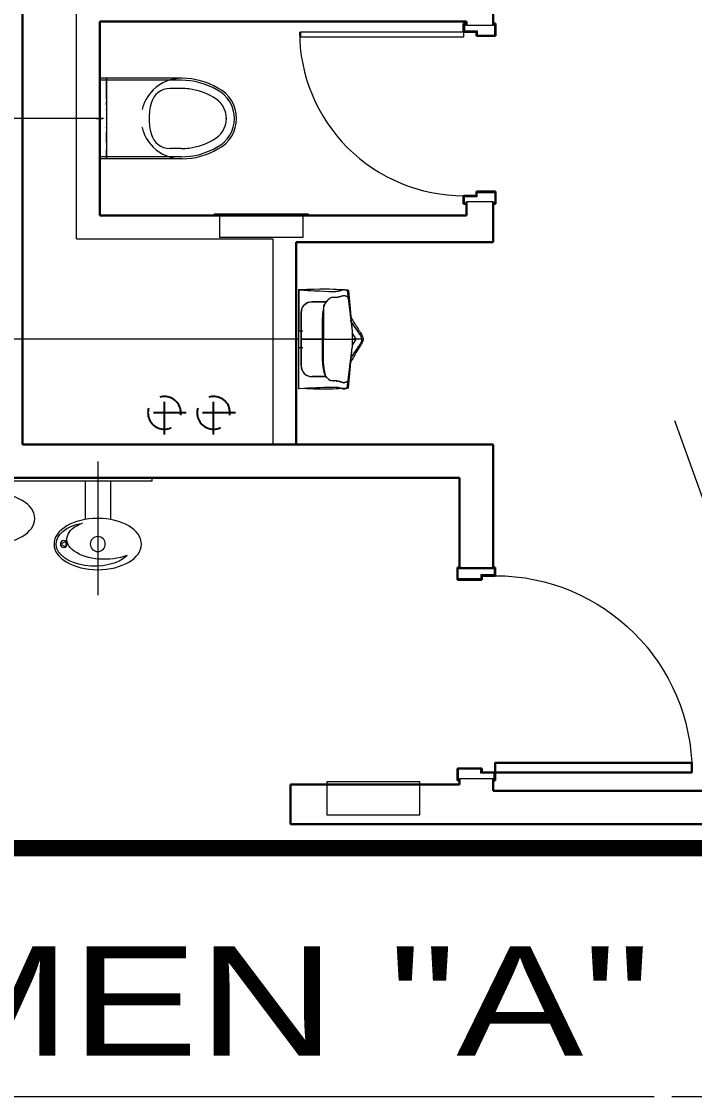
# Model space of a CAD drawing. Header units: inches. Extents: x -26012 to 27, y -3347 to 2082.
# Drawn here: x -23547.1 to -23424.1, y 494.1 to 690.8 of the extents above; entities that cross this region are included whole.
import ezdxf

# ---------------------------------------------------------------- set-up
doc = ezdxf.new("R2010")
doc.units = ezdxf.units.IN
doc.header["$LTSCALE"] = 48
doc.header["$MEASUREMENT"] = 0
doc.linetypes.add('Core Callout Boundary$0$DASHED2', pattern=[0.375, 0.25, -0.125])
doc.linetypes.add('NB - 5th floor_plan$0$HIDDEN2', pattern=[0.1875, 0.125, -0.0625])
for name, color, linetype in [('A104$0$A-AREA-IDEN', 8, 'Continuous'), ('A104$0$A-DOOR', 8, 'Continuous'), ('A104$0$A-DOOR-FRAM', 8, 'Continuous'), ('A104$0$A-FLOR-PFIX', 8, 'Continuous'), ('A104$0$A-FLOR-SPCL', 8, 'Continuous'), ('A104$0$A-WALL-FULL-INTR', 8, 'Continuous'), ('Core Callout Boundary$0$A-Detl-Iden', 6, 'Continuous'), ('NB - 5th floor_plan$0$STWETSTACK', 1, 'NB - 5th floor_plan$0$HIDDEN2'), ('XREF', 8, 'Continuous')]:
    doc.layers.add(name, color=color, linetype=linetype)
doc.styles.add('A104$0$Arial', font='arial.ttf', dxfattribs={"height": 0.076839})

# ---------------------------------------------------------------- blocks, each defined once
blk = doc.blocks.new('A104')
at = {"layer": 'A104$0$A-AREA-IDEN', "lineweight": 13}
blk.add_line((-23567.0737, 494.0961, 0.2066), (-23431.436, 494.0961, 0.2066), dxfattribs=at)
at = {"layer": 'A104$0$A-AREA-IDEN', "lineweight": 0, "elevation": 0.2066, "flags": 128}
blk.add_lwpolyline([(-23428.2106, 494.0961), (-23383.1156, 494.0961), (-23427.6551, 617.7068)], dxfattribs=at)
at = {"layer": 'A104$0$A-DOOR', "lineweight": 0}
blk.add_arc((-23466.2808, 688.9087), 30.0003, 180, 270.000004, dxfattribs=at)
at = {"layer": 'A104$0$A-DOOR', "lineweight": 0, "extrusion": (0, 0, -1)}
blk.add_arc((23460.5332, 553.3871), 36, 90, 180, dxfattribs=at)
at = {"layer": 'A104$0$A-DOOR', "lineweight": 13}
blk.add_3dface([(-23466.2808, 687.9066), (-23496.0288, 687.9066), (-23496.0288, 688.9086), (-23466.2808, 688.9086)], dxfattribs=at)
at = {"layer": 'A104$0$A-DOOR', "lineweight": 30}
blk.add_3dface([(-23424.5332, 553.3871), (-23424.5332, 555.1371), (-23460.5332, 555.1371), (-23460.5332, 553.3871)], dxfattribs=at)
at = {"layer": 'A104$0$A-DOOR-FRAM', "lineweight": 30, "extrusion": (0, 0, -1)}
for p, q in [((-23466.2808, 690.4095), (-23466.2808, 688.9086)), ((-23466.2808, 690.4095), (-23465.9058, 690.4095)), ((-23460.4294, 690.4095), (-23460.8044, 690.4095)), ((-23460.4294, 688.1581), (-23460.4294, 690.4095)), ((-23466.2808, 688.9086), (-23463.9289, 688.9086)), ((-23463.9289, 688.9086), (-23463.9289, 688.1581)), ((-23463.9289, 688.1581), (-23460.4294, 688.1581)), ((-23466.2808, 657.4078), (-23466.2808, 658.9088)), ((-23466.2808, 658.9088), (-23463.9289, 658.9088)), ((-23463.9289, 658.9088), (-23463.9289, 659.6593)), ((-23463.9289, 659.6593), (-23460.4294, 659.6593)), ((-23460.4294, 659.6593), (-23460.4294, 657.4078)), ((-23466.2808, 657.4078), (-23465.9058, 657.4078)), ((-23460.4294, 657.4078), (-23460.8044, 657.4078)), ((-23467.4084, 588.637), (-23467.4084, 590.8885)), ((-23467.4084, 590.8885), (-23467.0334, 590.8885)), ((-23460.533, 590.8885), (-23460.908, 590.8885)), ((-23460.533, 590.8885), (-23460.533, 589.3875)), ((-23462.9552, 588.637), (-23467.4084, 588.637)), ((-23460.533, 589.3875), (-23462.9552, 589.3875)), ((-23462.9552, 589.3875), (-23462.9552, 588.637)), ((-23467.408, 554.138), (-23467.408, 551.8865)), ((-23462.9552, 554.138), (-23467.408, 554.138)), ((-23462.9552, 553.3875), (-23462.9552, 554.138)), ((-23460.533, 553.3875), (-23462.9552, 553.3875)), ((-23460.533, 551.8865), (-23460.533, 553.3875)), ((-23467.408, 551.8865), (-23467.033, 551.8865)), ((-23460.533, 551.8865), (-23460.908, 551.8865))]:
    blk.add_line(p, q, dxfattribs=at)
at = {"layer": 'A104$0$A-DOOR-FRAM', "lineweight": 13, "extrusion": (0, 0, -1)}
for p, q in [((-23465.9058, 690.4095), (-23465.9058, 690.2595)), ((-23460.8044, 690.2595), (-23460.8044, 690.4095)), ((-23466.1307, 690.2595), (-23466.1307, 689.0587)), ((-23466.1307, 690.2595), (-23465.9058, 690.2595)), ((-23466.1307, 689.0587), (-23463.7788, 689.0587)), ((-23463.7788, 689.0587), (-23463.7788, 688.3082)), ((-23460.5795, 690.2595), (-23460.8044, 690.2595)), ((-23460.5795, 688.3082), (-23460.5795, 690.2595)), ((-23463.7788, 688.3082), (-23460.5795, 688.3082)), ((-23463.7788, 658.7587), (-23463.7788, 659.5092)), ((-23463.7788, 659.5092), (-23460.5795, 659.5092)), ((-23460.5795, 659.5092), (-23460.5795, 657.5579)), ((-23466.1307, 657.5579), (-23466.1307, 658.7587)), ((-23466.1307, 658.7587), (-23463.7788, 658.7587)), ((-23466.1307, 657.5579), (-23465.9058, 657.5579)), ((-23465.9058, 657.4078), (-23465.9058, 657.5579)), ((-23460.5795, 657.5579), (-23460.8044, 657.5579)), ((-23460.8044, 657.5579), (-23460.8044, 657.4078)), ((-23467.2583, 588.7871), (-23467.2583, 590.7384)), ((-23467.2583, 590.7384), (-23467.0334, 590.7384)), ((-23467.0334, 590.7384), (-23467.0334, 590.8885)), ((-23460.908, 590.8885), (-23460.908, 590.7384)), ((-23460.6831, 590.7384), (-23460.908, 590.7384)), ((-23460.6831, 590.7384), (-23460.6831, 589.5376)), ((-23463.1053, 588.7871), (-23467.2583, 588.7871)), ((-23460.6831, 589.5376), (-23463.1053, 589.5376)), ((-23463.1053, 589.5376), (-23463.1053, 588.7871)), ((-23463.1053, 553.9879), (-23467.2579, 553.9879)), ((-23467.2579, 553.9879), (-23467.2579, 552.0366)), ((-23463.1053, 553.2374), (-23463.1053, 553.9879)), ((-23460.6831, 553.2374), (-23463.1053, 553.2374)), ((-23460.6831, 552.0366), (-23460.6831, 553.2374)), ((-23467.2579, 552.0366), (-23467.033, 552.0366)), ((-23467.033, 552.0366), (-23467.033, 551.8865)), ((-23460.908, 551.8865), (-23460.908, 552.0366)), ((-23460.6831, 552.0366), (-23460.908, 552.0366))]:
    blk.add_line(p, q, dxfattribs=at)
at = {"layer": 'A104$0$A-FLOR-PFIX', "lineweight": 13}
for p, q in [((-23532.7837, 680.0347), (-23532.7833, 680.4097)), ((-23517.9068, 680.0347), (-23532.7837, 680.0347)), ((-23532.7837, 680.0347), (-23532.7837, 673.0347)), ((-23532.7833, 678.6705), (-23532.7837, 678.1376)), ((-23531.5529, 680.4097), (-23532.7833, 680.4097)), ((-23532.7833, 680.4097), (-23532.7833, 678.9506)), ((-23532.7833, 678.9506), (-23532.7833, 678.6705)), ((-23531.5529, 676.5583), (-23531.5529, 680.4097)), ((-23517.7626, 680.4097), (-23531.5529, 680.4097)), ((-23531.5529, 680.4097), (-23531.5524, 678.766)), ((-23531.5524, 678.766), (-23531.5524, 678.5126)), ((-23532.7837, 678.1376), (-23532.7833, 677.4314)), ((-23532.7833, 677.4314), (-23532.7837, 676.142)), ((-23531.5524, 678.5126), (-23531.5524, 678.0293)), ((-23531.5524, 678.0293), (-23531.5524, 677.3885)), ((-23531.5524, 677.3885), (-23531.5524, 676.1002)), ((-23517.9073, 678.5342), (-23519.9535, 678.5347)), ((-23532.7837, 675.951), (-23532.7837, 676.142)), ((-23532.7837, 675.7768), (-23532.7837, 675.951)), ((-23532.7833, 675.6267), (-23532.7837, 675.7768)), ((-23532.7833, 675.6267), (-23532.7837, 674.8817)), ((-23532.7837, 674.8817), (-23532.7833, 673.9953)), ((-23531.5529, 676.5583), (-23531.5529, 676.3133)), ((-23531.5529, 676.3133), (-23531.5524, 675.6317)), ((-23531.5529, 675.8728), (-23531.5524, 676.1002)), ((-23531.5524, 675.6661), (-23531.5529, 675.8728)), ((-23531.5529, 675.488), (-23531.5524, 675.6661)), ((-23531.5529, 675.488), (-23531.5524, 674.7827)), ((-23531.5524, 674.7827), (-23531.5529, 673.9437)), ((-23531.5524, 675.6317), (-23531.5524, 674.6592)), ((-23531.5524, 674.6592), (-23531.5524, 674.6262)), ((-23523.6484, 674.6592), (-23523.5721, 674.6592)), ((-23533.427, 673.0347), (-23532.2099, 673.0347)), ((-23532.7833, 673.9953), (-23532.7837, 673.0347)), ((-23532.7837, 666.0347), (-23532.7837, 673.0347)), ((-23532.7837, 673.0347), (-23532.7833, 672.0741)), ((-23532.1425, 673.0347), (-23532.7837, 673.0347)), ((-23531.5524, 674.6262), (-23531.5529, 674.5327)), ((-23531.5529, 674.5327), (-23531.5529, 674.3895)), ((-23531.5529, 674.3895), (-23531.5529, 673.9579)), ((-23531.5529, 673.9579), (-23531.5529, 673.5022)), ((-23531.5529, 673.9437), (-23531.5524, 673.0347)), ((-23531.5529, 673.5022), (-23531.5524, 673.0347)), ((-23531.5524, 673.0347), (-23531.5529, 672.5672)), ((-23531.5524, 673.0347), (-23531.5524, 672.1258)), ((-23531.4929, 673.0347), (-23531.5524, 673.0347)), ((-23523.832, 673.0347), (-23523.8413, 673.0347)), ((-23523.8413, 673.0347), (-23523.7837, 673.0347)), ((-23523.7355, 673.0347), (-23523.832, 673.0347)), ((-23509.7897, 673.0347), (-23509.7321, 673.0347)), ((-23509.7321, 673.0347), (-23509.6893, 673.0352)), ((-23509.6893, 673.0352), (-23509.6622, 673.0352)), ((-23509.6622, 673.0352), (-23509.6528, 673.0347)), ((-23532.7833, 671.1878), (-23532.7837, 670.4427)), ((-23532.7833, 672.0741), (-23532.7833, 671.1878)), ((-23531.5529, 672.5672), (-23531.5524, 672.1115)), ((-23531.5524, 672.1258), (-23531.5529, 671.2867)), ((-23531.5524, 672.1115), (-23531.5529, 671.6799)), ((-23531.5529, 671.6799), (-23531.5529, 671.5367)), ((-23531.5529, 671.5367), (-23531.5524, 671.4432)), ((-23531.5529, 671.2867), (-23531.5524, 670.5815)), ((-23531.5524, 671.4432), (-23531.5524, 671.4102)), ((-23531.5524, 671.4102), (-23531.5524, 670.4378)), ((-23525.1184, 671.4102), (-23525.1287, 671.4102)), ((-23525.1287, 671.4102), (-23525.0702, 671.4102)), ((-23525.0219, 671.4102), (-23525.1184, 671.4102)), ((-23523.6484, 671.4102), (-23523.5716, 671.4102)), ((-23532.7837, 670.2926), (-23532.7837, 670.4427)), ((-23532.7837, 670.1184), (-23532.7837, 670.2926)), ((-23532.7837, 669.9274), (-23532.7837, 670.1184)), ((-23532.7837, 668.6385), (-23532.7837, 669.9274)), ((-23531.5524, 670.4378), (-23531.5529, 669.7562)), ((-23531.5529, 669.7562), (-23531.5529, 669.5111)), ((-23531.5529, 669.5111), (-23531.5529, 665.6597)), ((-23531.5524, 670.4033), (-23531.5524, 670.5815)), ((-23531.5524, 670.1966), (-23531.5524, 670.4033)), ((-23531.5524, 669.9693), (-23531.5524, 670.1966)), ((-23531.5524, 668.6814), (-23531.5524, 669.9693)), ((-23532.7837, 668.6385), (-23532.7833, 667.9319)), ((-23532.7833, 667.9319), (-23532.7833, 667.3989)), ((-23532.7833, 667.3989), (-23532.7833, 667.1189)), ((-23532.7833, 665.6597), (-23532.7833, 667.1189)), ((-23531.5524, 668.0401), (-23531.5529, 667.5569)), ((-23531.5529, 667.5569), (-23531.5524, 667.3034)), ((-23531.5529, 665.6597), (-23531.5524, 667.3034)), ((-23531.5524, 668.6814), (-23531.5524, 668.0401)), ((-23517.9073, 667.5347), (-23519.9535, 667.5347)), ((-23532.7837, 666.0347), (-23532.7833, 665.6597)), ((-23517.9068, 666.0347), (-23532.7837, 666.0347)), ((-23531.5529, 665.6597), (-23532.7833, 665.6597)), ((-23517.7631, 665.6597), (-23531.5529, 665.6597)), ((-23496.4186, 623.6593), (-23496.3989, 641.6603)), ((-23496.3989, 641.6603), (-23496.4048, 636.4093)), ((-23494.9476, 641.7346), (-23496.3989, 641.6603)), ((-23496.3989, 641.6603), (-23495.4909, 641.6175)), ((-23495.4909, 641.6175), (-23494.7739, 641.5835)), ((-23493.6745, 641.7799), (-23494.9476, 641.7346)), ((-23494.7739, 641.5835), (-23494.1843, 641.5565)), ((-23494.1843, 641.5565), (-23493.6617, 641.5319)), ((-23492.5687, 641.8006), (-23493.6745, 641.7799)), ((-23493.6617, 641.5319), (-23493.1391, 641.5063)), ((-23493.1391, 641.5063), (-23492.5515, 641.4797)), ((-23491.6154, 641.8025), (-23492.5687, 641.8006)), ((-23492.5515, 641.4797), (-23491.8339, 641.4453)), ((-23491.8339, 641.4453), (-23490.927, 641.4044)), ((-23490.8039, 641.7907), (-23491.6154, 641.8025)), ((-23490.927, 641.4044), (-23490.5928, 641.4029)), ((-23490.1169, 641.7666), (-23490.8039, 641.7907)), ((-23490.5928, 641.4029), (-23490.3207, 641.4034)), ((-23490.3207, 641.4034), (-23490.0987, 641.4044)), ((-23489.5441, 641.7395), (-23490.1169, 641.7666)), ((-23490.0987, 641.4044), (-23489.9201, 641.4044)), ((-23489.9201, 641.4044), (-23489.7808, 641.4069)), ((-23489.7808, 641.4069), (-23489.6661, 641.4113)), ((-23489.6661, 641.4113), (-23489.5726, 641.4167)), ((-23489.5726, 641.4167), (-23489.4919, 641.4236)), ((-23489.0687, 641.714), (-23489.5441, 641.7395)), ((-23489.4919, 641.4236), (-23489.4161, 641.431)), ((-23489.4161, 641.431), (-23489.3448, 641.4418)), ((-23489.3448, 641.4418), (-23489.2769, 641.4536)), ((-23489.2769, 641.4536), (-23489.2109, 641.4674)), ((-23489.2109, 641.4674), (-23489.1489, 641.4817)), ((-23489.1489, 641.4817), (-23489.0884, 641.4955)), ((-23489.0884, 641.4955), (-23489.0308, 641.5112)), ((-23488.6804, 641.6938), (-23489.0687, 641.714)), ((-23489.0308, 641.5112), (-23488.9712, 641.5269)), ((-23488.9712, 641.5269), (-23488.9156, 641.5412)), ((-23488.9156, 641.5412), (-23488.859, 641.5584)), ((-23488.859, 641.5584), (-23488.8034, 641.5732)), ((-23488.8034, 641.5732), (-23488.7483, 641.589)), ((-23488.7483, 641.589), (-23488.6952, 641.6042)), ((-23488.6952, 641.6042), (-23488.64, 641.62)), ((-23488.3694, 641.6766), (-23488.6804, 641.6938)), ((-23488.64, 641.62), (-23488.5884, 641.6362)), ((-23488.5884, 641.6362), (-23488.5362, 641.6505)), ((-23488.5362, 641.6505), (-23488.485, 641.6667)), ((-23488.485, 641.6667), (-23488.4353, 641.681)), ((-23488.4353, 641.681), (-23488.3836, 641.6957)), ((-23488.3836, 641.6957), (-23488.3354, 641.709)), ((-23488.1228, 641.6643), (-23488.3694, 641.6766)), ((-23488.3354, 641.709), (-23488.2862, 641.7184)), ((-23488.2862, 641.7184), (-23488.2375, 641.7272)), ((-23488.2375, 641.7272), (-23488.1907, 641.7322)), ((-23488.1907, 641.7322), (-23488.1445, 641.7341)), ((-23488.1445, 641.7341), (-23488.0982, 641.7322)), ((-23487.9334, 641.6549), (-23488.1228, 641.6643)), ((-23488.0982, 641.7322), (-23488.0534, 641.7272)), ((-23488.0534, 641.7272), (-23488.0086, 641.7189)), ((-23488.0086, 641.7189), (-23487.9639, 641.7071)), ((-23487.9639, 641.7071), (-23487.9225, 641.6953)), ((-23487.7911, 641.649), (-23487.9334, 641.6549)), ((-23487.9225, 641.6953), (-23487.8782, 641.681)), ((-23487.8782, 641.681), (-23487.8369, 641.6667)), ((-23487.8369, 641.6667), (-23487.7946, 641.6505)), ((-23487.7946, 641.6505), (-23487.7557, 641.6352)), ((-23487.6838, 641.6431), (-23487.7911, 641.649)), ((-23487.7557, 641.6352), (-23487.7148, 641.6195)), ((-23487.7148, 641.6195), (-23487.6765, 641.6057)), ((-23487.6041, 641.6357), (-23487.6838, 641.6431)), ((-23487.6765, 641.6057), (-23487.6376, 641.5909)), ((-23487.6376, 641.5909), (-23487.5997, 641.5781)), ((-23487.5416, 641.6298), (-23487.6041, 641.6357)), ((-23487.5997, 641.5781), (-23487.5643, 641.5648)), ((-23487.5643, 641.5648), (-23487.5273, 641.555)), ((-23487.5416, 641.6298), (-23486.6558, 634.1495)), ((-23487.4855, 641.62), (-23487.5416, 641.6298)), ((-23487.5273, 641.555), (-23487.4919, 641.5461)), ((-23487.4919, 641.5461), (-23487.456, 641.5388)), ((-23487.4388, 641.6096), (-23487.4855, 641.62)), ((-23487.456, 641.5388), (-23487.424, 641.5343)), ((-23487.3979, 641.5993), (-23487.4388, 641.6096)), ((-23487.424, 641.5343), (-23487.3925, 641.5309)), ((-23487.3654, 641.5875), (-23487.3979, 641.5993)), ((-23487.3925, 641.5309), (-23487.3664, 641.5309)), ((-23487.3664, 641.5309), (-23487.3438, 641.5314)), ((-23487.3394, 641.5757), (-23487.3654, 641.5875)), ((-23487.3438, 641.5314), (-23487.3261, 641.5363)), ((-23487.3221, 641.5653), (-23487.3394, 641.5757)), ((-23487.3261, 641.5363), (-23487.3138, 641.5397)), ((-23487.3108, 641.555), (-23487.3221, 641.5653)), ((-23487.3138, 641.5397), (-23487.3093, 641.5452)), ((-23487.3138, 641.5397), (-23486.6558, 634.1495)), ((-23487.3093, 641.5452), (-23487.3108, 641.555)), ((-23494.9757, 639.2346), (-23494.5008, 639.429)), ((-23494.5008, 639.429), (-23493.9722, 639.495)), ((-23493.9722, 639.495), (-23491.2754, 639.5117)), ((-23491.4033, 639.493), (-23493.9683, 639.4964)), ((-23491.5579, 639.303), (-23491.8999, 638.8217)), ((-23491.2562, 639.6633), (-23491.5579, 639.303)), ((-23491.1081, 639.8685), (-23491.4836, 639.4935)), ((-23490.9929, 639.9231), (-23491.2562, 639.6633)), ((-23490.7646, 640.0968), (-23490.9929, 639.9231)), ((-23490.5657, 640.2012), (-23490.7646, 640.0968)), ((-23490.3935, 640.2558), (-23490.5657, 640.2012)), ((-23490.2444, 640.275), (-23490.3935, 640.2558)), ((-23490.1115, 640.2784), (-23490.2444, 640.275)), ((-23489.9954, 640.2774), (-23490.1115, 640.2784)), ((-23489.8935, 640.2769), (-23489.9954, 640.2774)), ((-23489.8015, 640.2789), (-23489.8935, 640.2769)), ((-23489.7203, 640.2804), (-23489.8015, 640.2789)), ((-23489.6455, 640.2819), (-23489.7203, 640.2804)), ((-23489.5771, 640.2863), (-23489.6455, 640.2819)), ((-23489.5121, 640.2912), (-23489.5771, 640.2863)), ((-23489.4511, 640.2981), (-23489.5121, 640.2912)), ((-23489.3881, 640.307), (-23489.4511, 640.2981)), ((-23489.3275, 640.3163), (-23489.3881, 640.307)), ((-23489.2675, 640.3291), (-23489.3275, 640.3163)), ((-23489.207, 640.3424), (-23489.2675, 640.3291)), ((-23489.1474, 640.3562), (-23489.207, 640.3424)), ((-23489.0884, 640.3714), (-23489.1474, 640.3562)), ((-23489.0308, 640.3862), (-23489.0884, 640.3714)), ((-23488.9722, 640.4015), (-23489.0308, 640.3862)), ((-23488.9161, 640.4162), (-23488.9722, 640.4015)), ((-23488.86, 640.4334), (-23488.9161, 640.4162)), ((-23488.8039, 640.4482), (-23488.86, 640.4334)), ((-23488.7498, 640.4644), (-23488.8039, 640.4482)), ((-23488.6961, 640.4792), (-23488.7498, 640.4644)), ((-23488.642, 640.495), (-23488.6961, 640.4792)), ((-23488.5894, 640.5107), (-23488.642, 640.495)), ((-23488.5372, 640.5265), (-23488.5894, 640.5107)), ((-23488.4865, 640.5427), (-23488.5372, 640.5265)), ((-23488.4348, 640.557), (-23488.4865, 640.5427)), ((-23488.3851, 640.5712), (-23488.4348, 640.557)), ((-23488.3349, 640.5831), (-23488.3851, 640.5712)), ((-23488.2877, 640.5939), (-23488.3349, 640.5831)), ((-23488.239, 640.6022), (-23488.2877, 640.5939)), ((-23488.1917, 640.6081), (-23488.239, 640.6022)), ((-23488.146, 640.6091), (-23488.1917, 640.6081)), ((-23488.0987, 640.6081), (-23488.146, 640.6091)), ((-23488.0534, 640.6018), (-23488.0987, 640.6081)), ((-23488.0096, 640.5934), (-23488.0534, 640.6018)), ((-23487.9653, 640.5826), (-23488.0096, 640.5934)), ((-23487.9225, 640.5698), (-23487.9653, 640.5826)), ((-23487.8797, 640.5565), (-23487.9225, 640.5698)), ((-23487.8384, 640.5407), (-23487.8797, 640.5565)), ((-23487.797, 640.525), (-23487.8384, 640.5407)), ((-23487.7567, 640.5097), (-23487.797, 640.525)), ((-23487.7168, 640.494), (-23487.7567, 640.5097)), ((-23487.6789, 640.4802), (-23487.7168, 640.494)), ((-23487.64, 640.464), (-23487.6789, 640.4802)), ((-23487.6007, 640.4531), (-23487.64, 640.464)), ((-23487.5648, 640.4398), (-23487.6007, 640.4531)), ((-23487.5288, 640.429), (-23487.5648, 640.4398)), ((-23487.4934, 640.4197), (-23487.5288, 640.429)), ((-23487.4585, 640.4143), (-23487.4934, 640.4197)), ((-23487.426, 640.4059), (-23487.4585, 640.4143)), ((-23487.4427, 640.1165), (-23487.4019, 640.1992)), ((-23487.3989, 640.3941), (-23487.426, 640.4059)), ((-23487.4019, 640.1992), (-23487.3758, 640.2671)), ((-23487.3773, 640.3773), (-23487.3989, 640.3941)), ((-23487.3654, 640.3532), (-23487.3773, 640.3773)), ((-23487.3758, 640.2671), (-23487.3649, 640.3158)), ((-23487.3649, 640.3158), (-23487.3654, 640.3532)), ((-23495.9949, 632.6598), (-23495.9895, 637.4979)), ((-23495.9855, 637.4984), (-23495.9904, 632.6583)), ((-23495.9895, 637.4979), (-23495.9363, 637.9502)), ((-23495.9363, 637.9502), (-23495.7094, 638.5146)), ((-23495.7094, 638.5146), (-23495.3964, 638.9172)), ((-23495.3964, 638.9172), (-23494.9757, 639.2346)), ((-23495.394, 638.9177), (-23495.3964, 638.9172)), ((-23491.8999, 638.8217), (-23491.9043, 635.7371)), ((-23496.4053, 635.5924), (-23496.4063, 635.3951)), ((-23496.4063, 635.3951), (-23496.4058, 635.1766)), ((-23496.4048, 636.4093), (-23496.4058, 636.3956)), ((-23496.4058, 636.3956), (-23496.4043, 636.3567)), ((-23496.4053, 635.9059), (-23496.4058, 635.7701)), ((-23496.4058, 635.7701), (-23496.4053, 635.5924)), ((-23496.4048, 636.3099), (-23496.4053, 636.2184)), ((-23496.4053, 636.2184), (-23496.4053, 636.147)), ((-23496.4053, 636.147), (-23496.4053, 636.0348)), ((-23496.4053, 636.0348), (-23496.4053, 635.9059)), ((-23496.4043, 636.3567), (-23496.4048, 636.3099)), ((-23492.0746, 628.7189), (-23492.0657, 636.5909)), ((-23491.9043, 635.7371), (-23491.9073, 632.6539)), ((-23487.1041, 637.089), (-23487.0052, 636.9064)), ((-23487.0052, 636.9064), (-23486.8999, 636.712)), ((-23486.7252, 635.7233), (-23486.9786, 636.086)), ((-23486.8999, 636.712), (-23486.7862, 636.5078)), ((-23486.7862, 636.5078), (-23486.6632, 636.2893)), ((-23486.4678, 635.3537), (-23486.7252, 635.7233)), ((-23486.6632, 636.2893), (-23486.5273, 636.0584)), ((-23486.5273, 636.0584), (-23486.3822, 635.8144)), ((-23486.2129, 634.9886), (-23486.4678, 635.3537)), ((-23486.3822, 635.8144), (-23486.2276, 635.558)), ((-23486.2276, 635.558), (-23486.0672, 635.2966)), ((-23496.4102, 631.1603), (-23496.4083, 634.1598)), ((-23496.4073, 634.1598), (-23496.4083, 634.1598)), ((-23496.4083, 634.1598), (-23495.6573, 634.1588)), ((-23496.4063, 634.898), (-23496.4073, 634.71)), ((-23496.4073, 634.71), (-23496.4063, 634.4034)), ((-23496.4063, 634.4034), (-23496.4073, 634.1598)), ((-23496.4058, 635.1766), (-23496.4063, 634.898)), ((-23486.6558, 634.1495), (-23486.6583, 631.1495)), ((-23485.9063, 632.648), (-23486.6563, 633.839)), ((-23485.9703, 634.6382), (-23486.2129, 634.9886)), ((-23486.0672, 635.2966), (-23485.9043, 635.0329)), ((-23485.7459, 634.3139), (-23485.9703, 634.6382)), ((-23485.9043, 635.0329), (-23485.7414, 634.7696)), ((-23485.5505, 634.0279), (-23485.7459, 634.3139)), ((-23485.7414, 634.7696), (-23485.5795, 634.5132)), ((-23485.5795, 634.5132), (-23485.4265, 634.2671)), ((-23485.3866, 633.7883), (-23485.5505, 634.0279)), ((-23485.4265, 634.2671), (-23485.2803, 634.0353)), ((-23485.2557, 633.5865), (-23485.3866, 633.7883)), ((-23485.2803, 634.0353), (-23485.146, 633.8212)), ((-23485.1499, 633.4138), (-23485.2557, 633.5865)), ((-23485.0697, 633.2622), (-23485.1499, 633.4138)), ((-23485.146, 633.8212), (-23485.0259, 633.6234)), ((-23485.0259, 633.6234), (-23484.9181, 633.4394)), ((-23484.9181, 633.4394), (-23484.8285, 633.2671)), ((-23496.0574, 632.6593), (-23496.0638, 632.6593)), ((-23496.0638, 632.6593), (-23496.0603, 632.6588)), ((-23496.0603, 632.6588), (-23496.0426, 632.6598)), ((-23496.0313, 632.6593), (-23496.0574, 632.6593)), ((-23496.0426, 632.6598), (-23495.9904, 632.6583)), ((-23496.0141, 632.6588), (-23496.0313, 632.6593)), ((-23495.9949, 632.6598), (-23496.0141, 632.6588)), ((-23495.9949, 632.6598), (-23495.9998, 627.8198)), ((-23495.9959, 627.8193), (-23495.9904, 632.6583)), ((-23495.9447, 632.6588), (-23495.9949, 632.6598)), ((-23495.9904, 632.6583), (-23495.8704, 632.6593)), ((-23495.8891, 632.6574), (-23495.9447, 632.6588)), ((-23495.828, 632.6598), (-23495.8891, 632.6574)), ((-23495.8704, 632.6593), (-23495.7601, 632.6588)), ((-23495.7641, 632.6588), (-23495.828, 632.6598)), ((-23495.6952, 632.6583), (-23495.7641, 632.6588)), ((-23495.7601, 632.6588), (-23495.6523, 632.6588)), ((-23495.6223, 632.6583), (-23495.6952, 632.6583)), ((-23495.6523, 632.6588), (-23495.5524, 632.6583)), ((-23495.5475, 632.6588), (-23495.6223, 632.6583)), ((-23495.5524, 632.6583), (-23495.455, 632.6574)), ((-23495.4708, 632.6579), (-23495.5475, 632.6588)), ((-23495.3866, 632.6583), (-23495.4708, 632.6579)), ((-23495.455, 632.6574), (-23495.3595, 632.6593)), ((-23495.267, 632.6574), (-23495.3866, 632.6583)), ((-23495.3595, 632.6593), (-23495.2641, 632.6583)), ((-23495.0835, 632.6579), (-23495.267, 632.6574)), ((-23495.2641, 632.6583), (-23495.1666, 632.6579)), ((-23495.1666, 632.6579), (-23495.0657, 632.6579)), ((-23494.8, 632.6579), (-23495.0835, 632.6579)), ((-23495.0657, 632.6579), (-23494.9599, 632.6574)), ((-23494.9599, 632.6574), (-23494.8408, 632.6574)), ((-23494.8408, 632.6574), (-23494.7085, 632.6579)), ((-23494.39, 632.6564), (-23494.8, 632.6579)), ((-23494.7085, 632.6579), (-23494.5593, 632.6569)), ((-23494.5593, 632.6569), (-23494.3866, 632.6579)), ((-23493.8197, 632.6574), (-23494.39, 632.6564)), ((-23494.3866, 632.6579), (-23494.1883, 632.6574)), ((-23494.1883, 632.6574), (-23493.9594, 632.6569)), ((-23493.9594, 632.6569), (-23493.7006, 632.6564)), ((-23493.0569, 632.6564), (-23493.8197, 632.6574)), ((-23493.7006, 632.6564), (-23493.4097, 632.6564)), ((-23493.4097, 632.6564), (-23493.0928, 632.6559)), ((-23493.0928, 632.6559), (-23492.7508, 632.6559)), ((-23492.0692, 632.6544), (-23493.0569, 632.6564)), ((-23492.7508, 632.6559), (-23492.3891, 632.6559)), ((-23492.3891, 632.6559), (-23492.0086, 632.6549)), ((-23492.0086, 632.6549), (-23491.6169, 632.6534)), ((-23491.9068, 631.5693), (-23491.9073, 632.6539)), ((-23491.9058, 630.6155), (-23491.9068, 631.5693)), ((-23491.6169, 632.6534), (-23491.2119, 632.6534)), ((-23491.2119, 632.6534), (-23490.8, 632.6539)), ((-23490.8, 632.6539), (-23490.3876, 632.6539)), ((-23490.3876, 632.6539), (-23489.9772, 632.6524)), ((-23489.9772, 632.6524), (-23489.5785, 632.6515)), ((-23489.5785, 632.6515), (-23489.1932, 632.6515)), ((-23489.1932, 632.6515), (-23488.831, 632.651)), ((-23488.831, 632.651), (-23488.4978, 632.651)), ((-23488.4978, 632.651), (-23488.1947, 632.6505)), ((-23488.1947, 632.6505), (-23487.9314, 632.6505)), ((-23487.9314, 632.6505), (-23487.703, 632.6495)), ((-23487.703, 632.6495), (-23487.5042, 632.6505)), ((-23487.5042, 632.6505), (-23487.3335, 632.6495)), ((-23487.3335, 632.6495), (-23487.1838, 632.65)), ((-23487.1838, 632.65), (-23487.05, 632.6495)), ((-23487.05, 632.6495), (-23486.9324, 632.6495)), ((-23486.9324, 632.6495), (-23486.8231, 632.65)), ((-23486.8231, 632.65), (-23486.7198, 632.6485)), ((-23486.7198, 632.6485), (-23486.6204, 632.65)), ((-23486.6578, 631.46), (-23485.9063, 632.648)), ((-23485.9348, 632.6485), (-23486.6563, 632.6485)), ((-23486.6204, 632.65), (-23486.5249, 632.6495)), ((-23486.5249, 632.6495), (-23486.4338, 632.649)), ((-23486.4338, 632.649), (-23486.3467, 632.6495)), ((-23486.3467, 632.6495), (-23486.2626, 632.649)), ((-23486.2626, 632.649), (-23486.1814, 632.65)), ((-23486.1814, 632.65), (-23486.1041, 632.648)), ((-23486.1041, 632.648), (-23485.9063, 632.648)), ((-23485.3394, 632.648), (-23485.9348, 632.6485)), ((-23485.3896, 631.5078), (-23485.5539, 631.2681)), ((-23485.2572, 631.7085), (-23485.3896, 631.5078)), ((-23484.9063, 632.647), (-23485.3394, 632.648)), ((-23485.1519, 631.8818), (-23485.2572, 631.7085)), ((-23485.1578, 631.4585), (-23485.2513, 631.3099)), ((-23485.0643, 631.6072), (-23485.1578, 631.4585)), ((-23485.0702, 632.0338), (-23485.1519, 631.8818)), ((-23485.0091, 632.1775), (-23485.0702, 632.0338)), ((-23485.0086, 633.1195), (-23485.0697, 633.2622)), ((-23484.9752, 631.7553), (-23485.0643, 631.6072)), ((-23484.9639, 632.3207), (-23485.0091, 632.1775)), ((-23484.9639, 632.9743), (-23485.0086, 633.1195)), ((-23484.8886, 631.9039), (-23484.9752, 631.7553)), ((-23484.9309, 632.8212), (-23484.9639, 632.9743)), ((-23484.9309, 632.4743), (-23484.9639, 632.3207)), ((-23484.9063, 632.647), (-23484.9309, 632.8212)), ((-23484.9063, 632.647), (-23484.9309, 632.4743)), ((-23484.6568, 632.6475), (-23484.9063, 632.647)), ((-23484.8143, 632.0525), (-23484.8886, 631.9039)), ((-23484.8285, 633.2671), (-23484.7557, 633.1042)), ((-23484.7498, 632.2012), (-23484.8143, 632.0525)), ((-23484.7557, 633.1042), (-23484.7006, 632.9472)), ((-23484.7006, 632.3503), (-23484.7498, 632.2012)), ((-23484.7006, 632.9472), (-23484.6671, 632.7956)), ((-23484.6691, 632.4979), (-23484.7006, 632.3503)), ((-23484.6568, 632.6475), (-23484.6691, 632.4979)), ((-23484.6671, 632.7956), (-23484.6568, 632.6475)), ((-23496.4122, 629.5471), (-23496.4112, 629.7263)), ((-23496.4117, 629.4123), (-23496.4122, 629.5471)), ((-23496.4117, 630.1416), (-23496.4112, 630.4202)), ((-23496.4117, 629.9231), (-23496.4117, 630.1416)), ((-23496.4112, 629.7263), (-23496.4117, 629.9231)), ((-23496.4117, 629.2833), (-23496.4117, 629.4123)), ((-23496.4112, 630.4202), (-23496.4107, 630.6091)), ((-23496.4107, 630.9157), (-23496.4102, 631.1588)), ((-23496.4107, 630.6091), (-23496.4107, 630.9157)), ((-23496.4102, 631.1588), (-23496.4102, 631.1603)), ((-23496.4102, 631.1603), (-23495.6602, 631.1579)), ((-23491.9023, 629.7833), (-23491.9058, 630.6155)), ((-23491.89, 629.0594), (-23491.9023, 629.7833)), ((-23487.5593, 623.6706), (-23486.6583, 631.1495)), ((-23487.3433, 623.7651), (-23486.6583, 631.1495)), ((-23486.7316, 629.5747), (-23486.9855, 629.213)), ((-23486.4732, 629.9448), (-23486.7316, 629.5747)), ((-23486.3349, 629.5196), (-23486.4939, 629.2435)), ((-23486.2188, 630.3094), (-23486.4732, 629.9448)), ((-23486.1804, 629.7838), (-23486.3349, 629.5196)), ((-23485.9747, 630.6583), (-23486.2188, 630.3094)), ((-23486.0342, 630.0309), (-23486.1804, 629.7838)), ((-23485.8984, 630.2587), (-23486.0342, 630.0309)), ((-23485.7498, 630.9827), (-23485.9747, 630.6583)), ((-23485.7739, 630.4664), (-23485.8984, 630.2587)), ((-23485.6573, 630.6579), (-23485.7739, 630.4664)), ((-23485.5539, 631.2681), (-23485.7498, 630.9827)), ((-23485.549, 630.834), (-23485.6573, 630.6579)), ((-23485.4461, 631.0004), (-23485.549, 630.834)), ((-23485.3472, 631.1574), (-23485.4461, 631.0004)), ((-23485.2513, 631.3099), (-23485.3472, 631.1574)), ((-23496.4186, 623.6593), (-23496.4127, 628.9093)), ((-23496.4132, 628.9226), (-23496.4127, 628.9625)), ((-23496.4127, 628.9093), (-23496.4132, 628.9226)), ((-23496.4127, 628.9625), (-23496.4122, 629.0092)), ((-23496.4122, 629.0998), (-23496.4117, 629.1721)), ((-23496.4122, 629.0092), (-23496.4122, 629.0998)), ((-23496.4117, 629.1721), (-23496.4117, 629.2833)), ((-23495.9998, 627.8198), (-23495.9476, 627.367)), ((-23491.8728, 628.4334), (-23491.89, 629.0594)), ((-23491.8443, 627.8906), (-23491.8728, 628.4334)), ((-23491.8049, 627.4231), (-23491.8443, 627.8906)), ((-23486.9639, 628.4113), (-23487.1071, 628.151)), ((-23486.8123, 628.6834), (-23486.9639, 628.4113)), ((-23486.6543, 628.9635), (-23486.8123, 628.6834)), ((-23486.4939, 629.2435), (-23486.6543, 628.9635)), ((-23495.9476, 627.367), (-23495.7222, 626.803)), ((-23495.7222, 626.803), (-23495.4087, 626.4)), ((-23495.4078, 626.3995), (-23495.4087, 626.4)), ((-23495.4087, 626.4), (-23494.989, 626.0796)), ((-23494.989, 626.0796), (-23494.5141, 625.8862)), ((-23494.5141, 625.8862), (-23493.986, 625.8178)), ((-23493.986, 625.8178), (-23491.2887, 625.7971)), ((-23491.4176, 625.8144), (-23493.9826, 625.8178)), ((-23491.7508, 627.0161), (-23491.8049, 627.4231)), ((-23491.6834, 626.6593), (-23491.7508, 627.0161)), ((-23491.6022, 626.3503), (-23491.6834, 626.6593)), ((-23491.5096, 626.0826), (-23491.6022, 626.3503)), ((-23491.4083, 625.8537), (-23491.5096, 626.0826)), ((-23491.1228, 625.4394), (-23491.4983, 625.8153)), ((-23491.298, 625.6633), (-23491.4083, 625.8537)), ((-23491.1834, 625.5048), (-23491.298, 625.6633)), ((-23491.0638, 625.3754), (-23491.1834, 625.5048)), ((-23496.4186, 623.6593), (-23495.5101, 623.7007)), ((-23494.9663, 623.5811), (-23496.4186, 623.6593)), ((-23495.5101, 623.7007), (-23494.7926, 623.7327)), ((-23493.6937, 623.5319), (-23494.9663, 623.5811)), ((-23494.7926, 623.7327), (-23494.2035, 623.7587)), ((-23494.2035, 623.7587), (-23493.6804, 623.7819)), ((-23492.5884, 623.5092), (-23493.6937, 623.5319)), ((-23493.6804, 623.7819), (-23493.1568, 623.806)), ((-23493.1568, 623.806), (-23492.5682, 623.8311)), ((-23491.6356, 623.5063), (-23492.5884, 623.5092)), ((-23492.5682, 623.8311), (-23491.8526, 623.8636)), ((-23491.8526, 623.8636), (-23490.9452, 623.9029)), ((-23490.8231, 623.5176), (-23491.6356, 623.5063)), ((-23490.9432, 625.2715), (-23491.0638, 625.3754)), ((-23490.9452, 623.9029), (-23490.6115, 623.9034)), ((-23490.8211, 625.1903), (-23490.9432, 625.2715)), ((-23490.1361, 623.5383), (-23490.8231, 623.5176)), ((-23490.7006, 625.1303), (-23490.8211, 625.1903)), ((-23490.5815, 625.0885), (-23490.7006, 625.1303)), ((-23490.6115, 623.9034), (-23490.3389, 623.9024)), ((-23490.4653, 625.0589), (-23490.5815, 625.0885)), ((-23490.3531, 625.0417), (-23490.4653, 625.0589)), ((-23490.2444, 625.0319), (-23490.3531, 625.0417)), ((-23490.3389, 623.9024), (-23490.1169, 623.9019)), ((-23490.1425, 625.0294), (-23490.2444, 625.0319)), ((-23490.047, 625.0279), (-23490.1425, 625.0294)), ((-23489.5623, 623.5639), (-23490.1361, 623.5383)), ((-23490.1169, 623.9019), (-23489.9383, 623.9)), ((-23489.958, 625.0274), (-23490.047, 625.0279)), ((-23489.8743, 625.0279), (-23489.958, 625.0274)), ((-23489.9383, 623.9), (-23489.7985, 623.898)), ((-23489.798, 625.0265), (-23489.8743, 625.0279)), ((-23489.7985, 623.898), (-23489.6829, 623.8941)), ((-23489.7252, 625.0255), (-23489.798, 625.0265)), ((-23489.6573, 625.022), (-23489.7252, 625.0255)), ((-23489.6829, 623.8941), (-23489.5913, 623.8892)), ((-23489.5918, 625.0186), (-23489.6573, 625.022)), ((-23489.5283, 625.0137), (-23489.5918, 625.0186)), ((-23489.5913, 623.8892), (-23489.5096, 623.8813)), ((-23489.0869, 623.5894), (-23489.5623, 623.5639)), ((-23489.4668, 625.0063), (-23489.5283, 625.0137)), ((-23489.5096, 623.8813), (-23489.4338, 623.8719)), ((-23489.4053, 624.9984), (-23489.4668, 625.0063)), ((-23489.4338, 623.8719), (-23489.363, 623.8631)), ((-23489.3443, 624.9871), (-23489.4053, 624.9984)), ((-23489.363, 623.8631), (-23489.2946, 623.8498)), ((-23489.2833, 624.9743), (-23489.3443, 624.9871)), ((-23489.2946, 623.8498), (-23489.2296, 623.8365)), ((-23489.2232, 624.9625), (-23489.2833, 624.9743)), ((-23489.2296, 623.8365), (-23489.1671, 623.8232)), ((-23489.1642, 624.9477), (-23489.2232, 624.9625)), ((-23489.1671, 623.8232), (-23489.1066, 623.8075)), ((-23489.1051, 624.9315), (-23489.1642, 624.9477)), ((-23489.1066, 623.8075), (-23489.048, 623.7927)), ((-23489.0465, 624.9167), (-23489.1051, 624.9315)), ((-23488.6996, 623.6096), (-23489.0869, 623.5894)), ((-23489.048, 623.7927), (-23488.9909, 623.7765)), ((-23488.9885, 624.901), (-23489.0465, 624.9167)), ((-23488.9909, 623.7765), (-23488.9338, 623.7612)), ((-23488.9329, 624.8867), (-23488.9885, 624.901)), ((-23488.9338, 623.7612), (-23488.8782, 623.7455)), ((-23488.8763, 624.8705), (-23488.9329, 624.8867)), ((-23488.8782, 623.7455), (-23488.8231, 623.7292)), ((-23488.8202, 624.8552), (-23488.8763, 624.8705)), ((-23488.8231, 623.7292), (-23488.767, 623.714)), ((-23488.7665, 624.839), (-23488.8202, 624.8552)), ((-23488.767, 623.714), (-23488.7134, 623.6977)), ((-23488.7124, 624.8227), (-23488.7665, 624.839)), ((-23488.7134, 623.6977), (-23488.6587, 623.682)), ((-23488.6583, 624.8075), (-23488.7124, 624.8227)), ((-23488.3876, 623.6254), (-23488.6996, 623.6096)), ((-23488.6587, 623.682), (-23488.6076, 623.6672)), ((-23488.6066, 624.7922), (-23488.6583, 624.8075)), ((-23488.6076, 623.6672), (-23488.5554, 623.6519)), ((-23488.5539, 624.776), (-23488.6066, 624.7922)), ((-23488.5554, 623.6519), (-23488.5037, 623.6357)), ((-23488.5032, 624.7607), (-23488.5539, 624.776)), ((-23488.5037, 623.6357), (-23488.4525, 623.6205)), ((-23488.4516, 624.7445), (-23488.5032, 624.7607)), ((-23488.4525, 623.6205), (-23488.4019, 623.6072)), ((-23488.4019, 624.7312), (-23488.4516, 624.7445)), ((-23488.3526, 624.7189), (-23488.4019, 624.7312)), ((-23488.4019, 623.6072), (-23488.3536, 623.5939)), ((-23488.1425, 623.6362), (-23488.3876, 623.6254)), ((-23488.3536, 623.5939), (-23488.3049, 623.5831)), ((-23488.3039, 624.7085), (-23488.3526, 624.7189)), ((-23488.3049, 623.5831), (-23488.2567, 623.5737)), ((-23488.2562, 624.6992), (-23488.3039, 624.7085)), ((-23488.2567, 623.5737), (-23488.2104, 623.5698)), ((-23488.2089, 624.6943), (-23488.2562, 624.6992)), ((-23488.2104, 623.5698), (-23488.1637, 623.5673)), ((-23488.1617, 624.6928), (-23488.2089, 624.6943)), ((-23488.1637, 623.5673), (-23488.1169, 623.5688)), ((-23488.1154, 624.6938), (-23488.1617, 624.6928)), ((-23487.9525, 623.6446), (-23488.1425, 623.6362)), ((-23488.1169, 623.5688), (-23488.0711, 623.5752)), ((-23488.0711, 624.6992), (-23488.1154, 624.6938)), ((-23488.0259, 624.7076), (-23488.0711, 624.6992)), ((-23488.0711, 623.5752), (-23488.0273, 623.5826)), ((-23488.0273, 623.5826), (-23487.9836, 623.5929)), ((-23487.9816, 624.7179), (-23488.0259, 624.7076)), ((-23487.9836, 623.5929), (-23487.9398, 623.6057)), ((-23487.9393, 624.7307), (-23487.9816, 624.7179)), ((-23487.8103, 623.6524), (-23487.9525, 623.6446)), ((-23487.9398, 623.6057), (-23487.8969, 623.62)), ((-23487.8964, 624.7445), (-23487.9393, 624.7307)), ((-23487.8969, 623.62), (-23487.8566, 623.6342)), ((-23487.8546, 624.7592), (-23487.8964, 624.7445)), ((-23487.8566, 623.6342), (-23487.8143, 623.6505)), ((-23487.8133, 624.7755), (-23487.8546, 624.7592)), ((-23487.8143, 623.6505), (-23487.7744, 623.6662)), ((-23487.7739, 624.7912), (-23487.8133, 624.7755)), ((-23487.703, 623.6588), (-23487.8103, 623.6524)), ((-23487.7744, 623.6662), (-23487.7336, 623.6825)), ((-23487.7331, 624.8065), (-23487.7739, 624.7912)), ((-23487.7336, 623.6825), (-23487.6961, 623.6962)), ((-23487.6942, 624.8212), (-23487.7331, 624.8065)), ((-23487.6223, 623.6647), (-23487.703, 623.6588)), ((-23487.6961, 623.6962), (-23487.6573, 623.71)), ((-23487.6553, 624.8355), (-23487.6942, 624.8212)), ((-23487.6573, 623.71), (-23487.6189, 623.7233)), ((-23487.6179, 624.8483), (-23487.6553, 624.8355)), ((-23487.5593, 623.6706), (-23487.6223, 623.6647)), ((-23487.6189, 623.7233), (-23487.583, 623.7356)), ((-23487.581, 624.8606), (-23487.6179, 624.8483)), ((-23487.583, 623.7356), (-23487.5461, 623.7455)), ((-23487.5451, 624.8705), (-23487.581, 624.8606)), ((-23487.5057, 623.6795), (-23487.5593, 623.6706)), ((-23487.5461, 623.7455), (-23487.5106, 623.7533)), ((-23487.5086, 624.8798), (-23487.5451, 624.8705)), ((-23487.5106, 623.7533), (-23487.4757, 623.7622)), ((-23487.4752, 624.8867), (-23487.5086, 624.8798)), ((-23487.4565, 623.6898), (-23487.5057, 623.6795)), ((-23487.4757, 623.7622), (-23487.4427, 623.7656)), ((-23487.4427, 624.8941), (-23487.4752, 624.8867)), ((-23487.4589, 625.1834), (-23487.4171, 625.1003)), ((-23487.4176, 623.7007), (-23487.4565, 623.6898)), ((-23487.4147, 624.9049), (-23487.4427, 624.8941)), ((-23487.4427, 623.7656), (-23487.4107, 623.7686)), ((-23487.3836, 623.7125), (-23487.4176, 623.7007)), ((-23487.4171, 625.1003), (-23487.3915, 625.0329)), ((-23487.3945, 624.9226), (-23487.4147, 624.9049)), ((-23487.4107, 623.7686), (-23487.3836, 623.7701)), ((-23487.3817, 624.9472), (-23487.3945, 624.9226)), ((-23487.3915, 625.0329), (-23487.3817, 624.9846)), ((-23487.3836, 623.7701), (-23487.361, 623.7681)), ((-23487.3581, 623.7248), (-23487.3836, 623.7125)), ((-23487.3817, 624.9846), (-23487.3817, 624.9472)), ((-23487.361, 623.7681), (-23487.3433, 623.7651)), ((-23487.3403, 623.7336), (-23487.3581, 623.7248)), ((-23487.3433, 623.7651), (-23487.3315, 623.7612)), ((-23487.329, 623.745), (-23487.3403, 623.7336)), ((-23487.3315, 623.7612), (-23487.3261, 623.7548)), ((-23487.3261, 623.7548), (-23487.329, 623.745))]:
    blk.add_line(p, q, dxfattribs=at)
at = {"layer": 'A104$0$A-FLOR-PFIX', "lineweight": 0, "extrusion": (0, 0, -1)}
for p, q in [((-23532.7834, 673.0345), (-23553.0333, 673.0345)), ((-23496.4084, 632.6597), (-23553.0333, 632.6597)), ((-23533.1584, 610.2847), (-23533.1584, 585.8009))]:
    blk.add_line(p, q, dxfattribs=at)
at = {"layer": 'A104$0$A-FLOR-PFIX', "lineweight": 13, "extrusion": (0, 0, -1)}
for p, q in [((-23523.2834, 607.2847), (-23562.5333, 607.2847)), ((-23523.2835, 606.6597), (-23562.5333, 606.6597)), ((-23535.4709, 606.6597), (-23535.4709, 599.6597)), ((-23530.8459, 606.6597), (-23530.8459, 599.6597)), ((-23523.2835, 607.2847), (-23523.2835, 606.6597)), ((-23538.9808, 595.6674), (-23540.0014, 595.1723)), ((-23540.0014, 595.1723), (-23538.9808, 594.6772)), ((-23538.9808, 595.6674), (-23538.9808, 594.6772))]:
    blk.add_line(p, q, dxfattribs=at)
for centre, radius in [((23533.1585, 595.1723), 1.375), ((23539.371, 595.1723), 0.6304)]:
    blk.add_circle(centre, radius, dxfattribs=at)
at = {"layer": 'A104$0$A-FLOR-PFIX', "lineweight": 13}
for centre, radius, start, end in [((-23517.7443, 672.8687), 7.54, 90.142736, 134.4461), ((-23517.9071, 667.0328), 13.0008, 59.840611, 90.000111), ((-23517.9071, 667.0329), 13.0007, 59.8405, 90), ((-23517.8351, 667.3006), 13.1082, 59.571383, 89.685294), ((-23514.0319, 673.0332), 6.2503, 0, 63.019806), ((-23517.7443, 672.8687), 7.54, 134.4461, 166.274158), ((-23519.9737, 675.0333), 3.5002, 89.644078, 166.434231), ((-23517.9071, 667.0329), 11.5006, 82.854533, 90), ((-23517.9071, 667.0329), 11.5006, 59.617403, 82.854531), ((-23514.0319, 673.0332), 4.3752, 0, 63.657061), ((-23514.0319, 673.0332), 5.8753, 0, 63.119008), ((-23513.7819, 673.0332), 10.0005, 163.614631, 180), ((-23513.7819, 673.0332), 10.0005, 180, 196.385369), ((-23514.0319, 673.0332), 4.3752, 296.342939, 0), ((-23514.0319, 673.0332), 5.8753, 296.880992, 0), ((-23514.0319, 673.0332), 6.2503, 296.980194, 0), ((-23517.7443, 673.1978), 7.54, 193.725842, 225.5539), ((-23519.9737, 671.0331), 3.5002, 193.565769, 270.355922), ((-23517.9071, 679.0336), 11.5006, 277.145467, 300.382594), ((-23517.7443, 673.1978), 7.54, 225.5539, 269.857264), ((-23517.9071, 679.0336), 13.0008, 269.999892, 300.159392), ((-23517.9071, 679.0336), 13.0007, 270, 300.1595), ((-23517.9071, 679.0336), 11.5006, 270, 277.145467), ((-23517.8351, 678.7659), 13.1082, 270.314706, 300.428617), ((-23493.9867, 637.4981), 2.0001, 89.557717, 134.748967), ((-23486.2562, 636.9375), 5.8217, 153.934142, 183.39919), ((-23493.9867, 637.4981), 2.0001, 134.748967, 179.940217), ((-23493.9968, 627.8189), 2.0001, 179.940217, 225.131467), ((-23486.2652, 628.3634), 5.8217, 176.481245, 205.946292), ((-23493.9968, 627.8189), 2.0001, 225.131467, 270.322717)]:
    blk.add_arc(centre, radius, start, end, dxfattribs=at)
at = {"layer": 'A104$0$A-FLOR-PFIX', "lineweight": 13, "extrusion": (0, 0, -1)}
for centre in [(-23552.6584, 599.8598), (-23533.1585, 595.1723)]:
    blk.add_ellipse(centre, major_axis=(-7.9999, 0), ratio=0.58594617, dxfattribs=at)
for centre, major_axis, ratio, start_param, end_param in [((-23533.7835, 595.1723), (6.9999, 0), 0.57989522, 0.54426023, 4.39286819), ((-23531.8549, 596.0611), (6.9488, 0), 0.52986881, 0.94744166, 4.07663029)]:
    blk.add_ellipse(centre, major_axis=major_axis, ratio=ratio, start_param=start_param, end_param=end_param, dxfattribs=at)
at = {"layer": 'A104$0$A-FLOR-PFIX', "lineweight": 13}
for p in [(-23531.5524, 674.6592), (-23532.7837, 673.0347), (-23531.5524, 673.0347), (-23531.5524, 671.4102), (-23496.3989, 641.6603), (-23485.5539, 631.2681), (-23491.7508, 627.0161), (-23496.4186, 623.6593), (-23490.9432, 625.2715), (-23490.047, 625.0279), (-23489.4668, 625.0063), (-23488.9885, 624.901), (-23488.5539, 624.776), (-23488.1617, 624.6928), (-23487.8133, 624.7755), (-23487.5086, 624.8798), (-23487.4171, 625.1003)]:
    blk.add_point(p, dxfattribs=at)
at = {"layer": 'A104$0$A-FLOR-SPCL', "lineweight": 13}
for p, q in [((-23511.9117, 655.5332), (-23511.9117, 655.2852)), ((-23494.6568, 655.5332), (-23511.9117, 655.5332)), ((-23494.6568, 655.2852), (-23511.9117, 655.2852)), ((-23510.9117, 655.2852), (-23510.9107, 651.2842)), ((-23495.6558, 655.2842), (-23495.6587, 651.2842)), ((-23494.6568, 655.5332), (-23494.6568, 655.2852)), ((-23495.6587, 651.2842), (-23510.9107, 651.2842))]:
    blk.add_line(p, q, dxfattribs=at)
blk.add_3dface([(-23474.2834, 551.6596), (-23491.2834, 551.6596), (-23491.2834, 545.6596), (-23474.2834, 545.6596)], dxfattribs=at)
at = {"layer": 'A104$0$A-WALL-FULL-INTR', "lineweight": 30, "extrusion": (0, 0, -1)}
for p, q in [((-23546.9083, 613.4097), (-23546.9084, 762.6595)), ((-23460.9063, 690.0345), (-23460.908, 723.6445)), ((-23532.7834, 690.7845), (-23465.7805, 690.7845)), ((-23532.7834, 690.7845), (-23532.7834, 655.2847)), ((-23465.7842, 690.7847), (-23465.7842, 690.0345)), ((-23465.7842, 657.7828), (-23465.7842, 655.2847)), ((-23460.9064, 650.4097), (-23460.9063, 657.7828)), ((-23532.7834, 655.2847), (-23465.781, 655.2847)), ((-23496.9084, 650.4097), (-23460.9064, 650.4097)), ((-23496.9084, 650.4097), (-23496.9084, 613.4097)), ((-23546.9083, 613.4097), (-23460.9084, 613.4097)), ((-23460.9084, 613.4097), (-23460.9084, 590.7384)), ((-23618.7834, 607.2847), (-23467.0334, 607.2847)), ((-23467.0334, 607.2847), (-23467.0334, 590.7384)), ((-23460.9084, 590.7384), (-23467.0334, 590.7384)), ((-23497.9084, 551.1596), (-23497.9084, 543.9095)), ((-23497.9084, 551.1596), (-23467.0334, 551.1596)), ((-23467.0334, 552.2615), (-23467.0334, 551.1596)), ((-23460.9084, 552.2615), (-23460.9084, 550.0346)), ((-23460.9084, 550.0346), (-23400.1584, 550.0346)), ((-23400.1584, 543.9096), (-23497.9084, 543.9096))]:
    blk.add_line(p, q, dxfattribs=at)
at = {"layer": 'A104$0$A-WALL-FULL-INTR', "lineweight": 0, "extrusion": (0, 0, -1)}
for p, q in [((-23537.0306, 651.0347), (-23537.0337, 762.6594)), ((-23460.9063, 690.0345), (-23465.7842, 690.0345)), ((-23460.9063, 657.7828), (-23465.7842, 657.7828)), ((-23537.0306, 651.0347), (-23501.1584, 651.0347)), ((-23501.1584, 651.0347), (-23501.1584, 613.4097))]:
    blk.add_line(p, q, dxfattribs=at)
at = {"layer": 'A104$0$A-WALL-FULL-INTR', "lineweight": 0, "ltscale": 0.197534, "extrusion": (0, 0, -1)}
blk.add_line((-23467.0334, 552.2615), (-23460.9084, 552.2615), dxfattribs=at)
at = {"layer": 'A104$0$A-AREA-IDEN', "lineweight": 13, "insert": (-23567.0747, 501.5751, 0.2066), "char_height": 19.999996, "attachment_point": 7, "line_spacing_factor": 0.6, "style": 'A104$0$Arial'}
blk.add_mtext('\\H1x;\\W1.24688;MEN "A"', dxfattribs=at)
blk = doc.blocks.new('NB - 5th floor_plan')
at = {"layer": 'NB - 5th floor_plan$0$STWETSTACK', "color": 1, "linetype": 'NB - 5th floor_plan$0$HIDDEN2'}
for p, q in [((-23520.99, 615.19, -0.01), (-23520.99, 623.19, -0.01)), ((-23511.99, 615.19, -0.01), (-23511.99, 623.19, -0.01)), ((-23516.99, 619.19, -0.01), (-23524.99, 619.19, -0.01)), ((-23507.99, 619.19, -0.01), (-23515.99, 619.19, -0.01))]:
    blk.add_line(p, q, dxfattribs=at)
at = {"layer": 'NB - 5th floor_plan$0$STWETSTACK', "color": 1, "linetype": 'NB - 5th floor_plan$0$HIDDEN2', "extrusion": (0, 0, -1)}
for centre in [(23520.99, 619.19, 0.01), (23511.99, 619.19, 0.01)]:
    blk.add_circle(centre, 3, dxfattribs=at)
blk = doc.blocks.new('Core Callout Boundary')
at = {"layer": 'Core Callout Boundary$0$A-Detl-Iden', "linetype": 'Core Callout Boundary$0$DASHED2', "const_width": 3, "flags": 128}
blk.add_lwpolyline([(-23203.71, 1040.12), (-23829.2, 1040.12), (-23829.2, 539.55), (-23203.71, 539.55)], close=True, dxfattribs=at)

msp = doc.modelspace()

# ---------------------------------------------------------------- block references
at = {"layer": 'XREF'}
for name in ['A104', 'NB - 5th floor_plan', 'Core Callout Boundary']:
    msp.add_blockref(name, (0, 0), dxfattribs=at)

doc.saveas('drawing.dxf')
